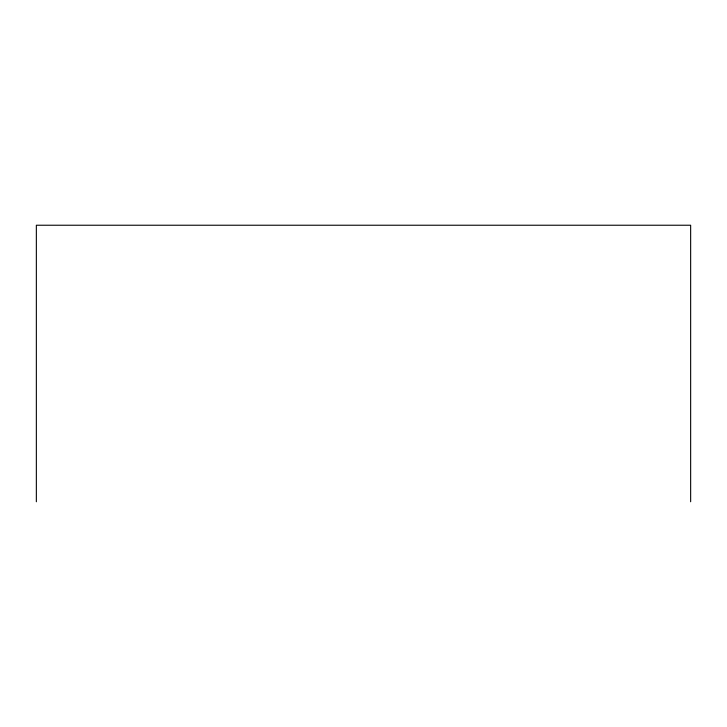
<?xml version="1.0" encoding="UTF-8"?>
<svg xmlns="http://www.w3.org/2000/svg" width="727" height="727" viewBox="0 0 727 727"><rect width="100%" height="100%" fill="white"/><g stroke="black" fill="none" stroke-linecap="round" stroke-linejoin="round"><path stroke-width="1.09" d="M690.65 501.766L690.65 225.234L36.35 225.234L36.35 501.766"/></g></svg>
